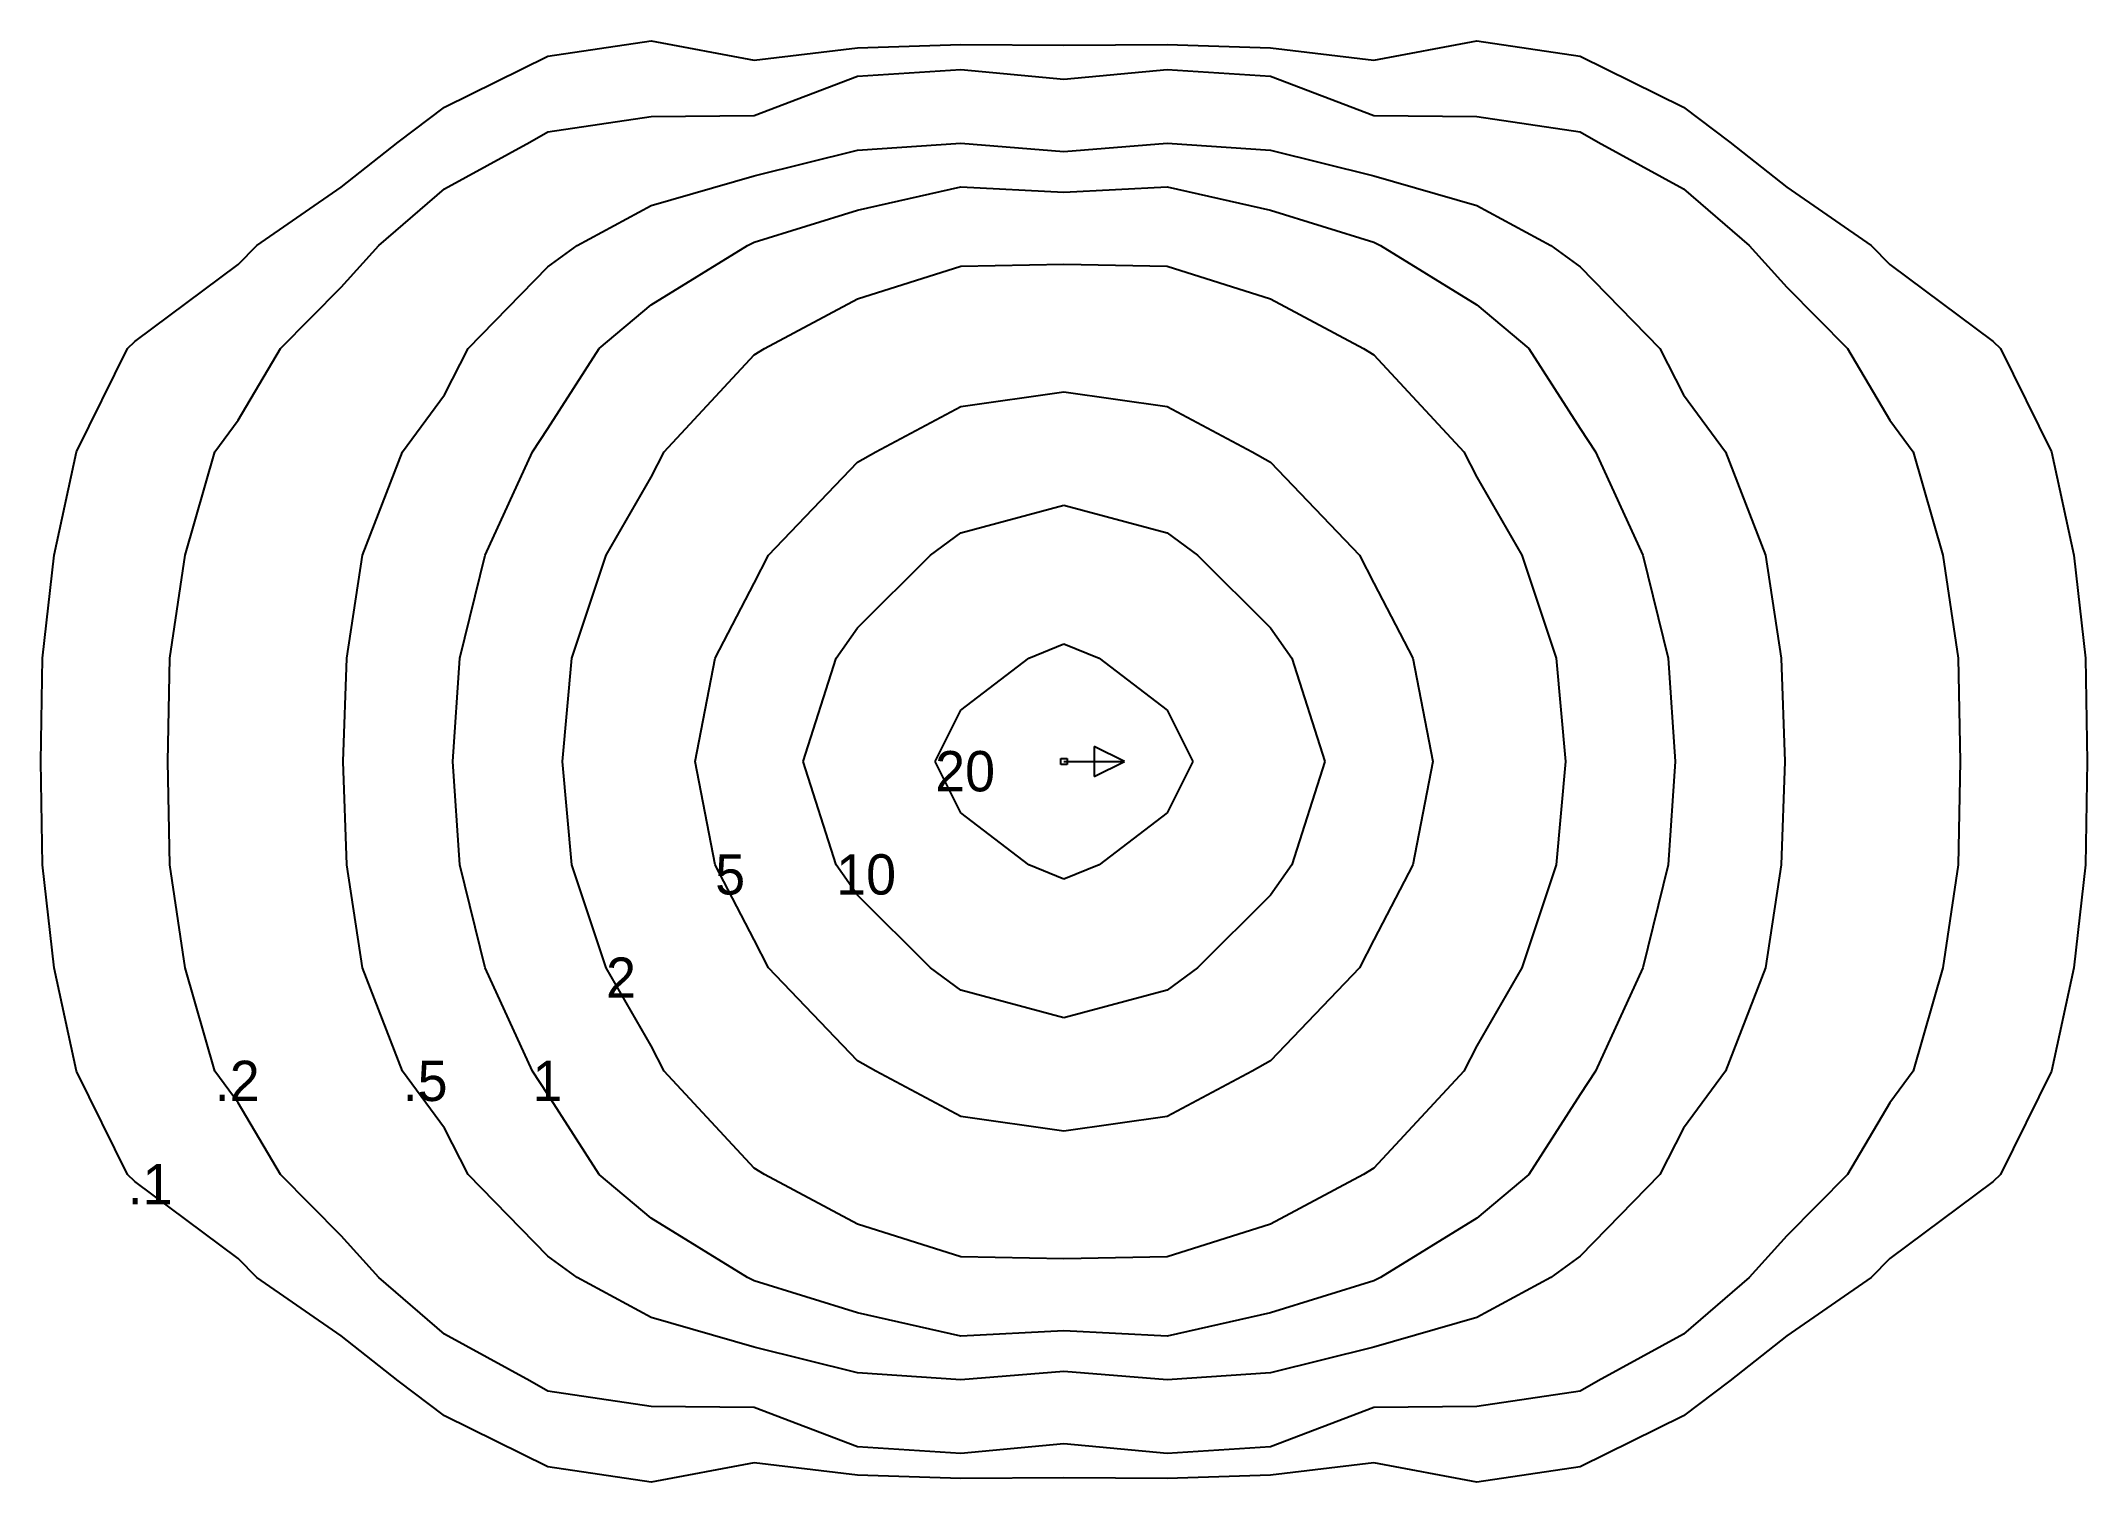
# Model space of a CAD drawing. Extents: x -33.8 to 33.8, y -23.8 to 23.8.
import ezdxf

# ---------------------------------------------------------------- set-up
doc = ezdxf.new("R2010")
doc.units = 0
doc.layers.add('TemplateLayer', color=7, linetype='CONTINUOUS')

# ---------------------------------------------------------------- blocks, each defined once
blk = doc.blocks.new('Template')
at = {"layer": 'TemplateLayer', "color": 7, "linetype": 'CONTINUOUS'}
for p, q in [((-17.045, 23.288), (-13.636, 23.796)), ((-13.636, 23.796), (-10.227, 23.162)), ((-6.818, 23.567), (-3.409, 23.683)), ((-3.409, 23.683), (0, 23.651)), ((0, 23.651), (3.409, 23.683)), ((3.409, 23.683), (6.818, 23.567)), ((10.227, 23.162), (13.636, 23.796)), ((13.636, 23.796), (17.045, 23.288)), ((-20.455, 21.605), (-17.045, 23.288)), ((-10.227, 23.162), (-6.818, 23.567)), ((6.818, 23.567), (10.227, 23.162)), ((17.045, 23.288), (20.455, 21.605)), ((-21.986, 20.455), (-20.455, 21.605)), ((20.455, 21.605), (21.986, 20.455)), ((-23.864, 18.966), (-21.986, 20.455)), ((21.986, 20.455), (23.864, 18.966)), ((-26.651, 17.045), (-23.864, 18.966)), ((23.864, 18.966), (26.651, 17.045)), ((-27.273, 16.41), (-26.651, 17.045)), ((26.651, 17.045), (27.273, 16.41)), ((-30.682, 13.865), (-27.273, 16.41)), ((27.273, 16.41), (30.682, 13.865)), ((-32.607, 10.227), (-30.919, 13.636)), ((-30.919, 13.636), (-30.682, 13.865)), ((30.682, 13.865), (30.919, 13.636)), ((30.919, 13.636), (32.607, 10.227)), ((-33.342, 6.818), (-32.607, 10.227)), ((32.607, 10.227), (33.342, 6.818)), ((-33.727, 3.409), (-33.342, 6.818)), ((33.342, 6.818), (33.727, 3.409)), ((-33.781, 0), (-33.727, 3.409)), ((33.727, 3.409), (33.781, 0)), ((-33.727, -3.409), (-33.781, 0)), ((33.781, 0), (33.727, -3.409)), ((-33.342, -6.818), (-33.727, -3.409)), ((33.727, -3.409), (33.342, -6.818)), ((-32.607, -10.227), (-33.342, -6.818)), ((33.342, -6.818), (32.607, -10.227)), ((-30.919, -13.636), (-32.607, -10.227)), ((32.607, -10.227), (30.919, -13.636)), ((-30.682, -13.865), (-30.919, -13.636)), ((-27.273, -16.41), (-30.682, -13.865)), ((30.682, -13.865), (27.273, -16.41)), ((30.919, -13.636), (30.682, -13.865)), ((-26.651, -17.045), (-27.273, -16.41)), ((27.273, -16.41), (26.651, -17.045)), ((-23.864, -18.966), (-26.651, -17.045)), ((26.651, -17.045), (23.864, -18.966)), ((-21.986, -20.455), (-23.864, -18.966)), ((23.864, -18.966), (21.986, -20.455)), ((-20.455, -21.605), (-21.986, -20.455)), ((21.986, -20.455), (20.455, -21.605)), ((-17.045, -23.288), (-20.455, -21.605)), ((20.455, -21.605), (17.045, -23.288)), ((-13.636, -23.796), (-17.045, -23.288)), ((-10.227, -23.162), (-13.636, -23.796)), ((-6.818, -23.567), (-10.227, -23.162)), ((-3.409, -23.683), (-6.818, -23.567)), ((6.818, -23.567), (3.409, -23.683)), ((10.227, -23.162), (6.818, -23.567)), ((13.636, -23.796), (10.227, -23.162)), ((17.045, -23.288), (13.636, -23.796)), ((0, -23.651), (-3.409, -23.683)), ((3.409, -23.683), (0, -23.651))]:
    blk.add_line(p, q, dxfattribs=at)
at = {"layer": 'TemplateLayer', "color": 1, "linetype": 'CONTINUOUS'}
for p, q in [((-10.227, 21.33), (-6.818, 22.627)), ((-6.818, 22.627), (-3.409, 22.849)), ((-3.409, 22.849), (0, 22.529)), ((0, 22.529), (3.409, 22.849)), ((3.409, 22.849), (6.818, 22.627)), ((6.818, 22.627), (10.227, 21.33)), ((-17.045, 20.798), (-13.636, 21.295)), ((-13.636, 21.295), (-10.227, 21.33)), ((10.227, 21.33), (13.636, 21.295)), ((13.636, 21.295), (17.045, 20.798)), ((-20.455, 18.911), (-17.639, 20.455)), ((-17.639, 20.455), (-17.045, 20.798)), ((17.045, 20.798), (17.639, 20.455)), ((17.639, 20.455), (20.455, 18.911)), ((-22.621, 17.045), (-20.455, 18.911)), ((20.455, 18.911), (22.621, 17.045)), ((-23.864, 15.667), (-22.621, 17.045)), ((22.621, 17.045), (23.864, 15.667)), ((-25.869, 13.636), (-23.864, 15.667)), ((23.864, 15.667), (25.869, 13.636)), ((-27.273, 11.274), (-25.869, 13.636)), ((25.869, 13.636), (27.273, 11.274)), ((-28.041, 10.227), (-27.273, 11.274)), ((27.273, 11.274), (28.041, 10.227)), ((-29.018, 6.818), (-28.041, 10.227)), ((28.041, 10.227), (29.018, 6.818)), ((-29.52, 3.409), (-29.018, 6.818)), ((29.018, 6.818), (29.52, 3.409)), ((-29.593, 0), (-29.52, 3.409)), ((29.52, 3.409), (29.593, 0)), ((-29.52, -3.409), (-29.593, 0)), ((29.593, 0), (29.52, -3.409)), ((-29.018, -6.818), (-29.52, -3.409)), ((29.52, -3.409), (29.018, -6.818)), ((-28.041, -10.227), (-29.018, -6.818)), ((29.018, -6.818), (28.041, -10.227)), ((-27.273, -11.274), (-28.041, -10.227)), ((28.041, -10.227), (27.273, -11.274)), ((-25.869, -13.636), (-27.273, -11.274)), ((27.273, -11.274), (25.869, -13.636)), ((-23.864, -15.667), (-25.869, -13.636)), ((25.869, -13.636), (23.864, -15.667)), ((-22.621, -17.045), (-23.864, -15.667)), ((23.864, -15.667), (22.621, -17.045)), ((-20.455, -18.911), (-22.621, -17.045)), ((22.621, -17.045), (20.455, -18.911)), ((-17.639, -20.455), (-20.455, -18.911)), ((20.455, -18.911), (17.639, -20.455)), ((-17.045, -20.798), (-17.639, -20.455)), ((-13.636, -21.295), (-17.045, -20.798)), ((17.045, -20.798), (13.636, -21.295)), ((17.639, -20.455), (17.045, -20.798)), ((-10.227, -21.33), (-13.636, -21.295)), ((-6.818, -22.627), (-10.227, -21.33)), ((10.227, -21.33), (6.818, -22.627)), ((13.636, -21.295), (10.227, -21.33)), ((-3.409, -22.849), (-6.818, -22.627)), ((0, -22.529), (-3.409, -22.849)), ((3.409, -22.849), (0, -22.529)), ((6.818, -22.627), (3.409, -22.849))]:
    blk.add_line(p, q, dxfattribs=at)
at = {"layer": 'TemplateLayer', "color": 3, "linetype": 'CONTINUOUS'}
for p, q in [((-6.818, 20.183), (-3.409, 20.418)), ((-3.409, 20.418), (0, 20.146)), ((0, 20.146), (3.409, 20.418)), ((3.409, 20.418), (6.818, 20.183)), ((-10.227, 19.345), (-6.818, 20.183)), ((6.818, 20.183), (10.227, 19.345)), ((-13.636, 18.356), (-10.227, 19.345)), ((10.227, 19.345), (13.636, 18.356)), ((-16.07, 17.045), (-13.636, 18.356)), ((13.636, 18.356), (16.07, 17.045)), ((-17.045, 16.341), (-16.07, 17.045)), ((16.07, 17.045), (17.045, 16.341)), ((-19.672, 13.636), (-17.045, 16.341)), ((17.045, 16.341), (19.672, 13.636)), ((-20.455, 12.107), (-19.672, 13.636)), ((19.672, 13.636), (20.455, 12.107)), ((-21.837, 10.227), (-20.455, 12.107)), ((20.455, 12.107), (21.837, 10.227)), ((-23.166, 6.818), (-21.837, 10.227)), ((21.837, 10.227), (23.166, 6.818)), ((-23.679, 3.409), (-23.166, 6.818)), ((23.166, 6.818), (23.679, 3.409)), ((-23.807, 0), (-23.679, 3.409)), ((23.679, 3.409), (23.807, 0)), ((-23.679, -3.409), (-23.807, 0)), ((23.807, 0), (23.679, -3.409)), ((-23.166, -6.818), (-23.679, -3.409)), ((23.679, -3.409), (23.166, -6.818)), ((-21.837, -10.227), (-23.166, -6.818)), ((23.166, -6.818), (21.837, -10.227)), ((-20.455, -12.107), (-21.837, -10.227)), ((21.837, -10.227), (20.455, -12.107)), ((-19.672, -13.636), (-20.455, -12.107)), ((20.455, -12.107), (19.672, -13.636)), ((-17.045, -16.341), (-19.672, -13.636)), ((19.672, -13.636), (17.045, -16.341)), ((-16.07, -17.045), (-17.045, -16.341)), ((17.045, -16.341), (16.07, -17.045)), ((-13.636, -18.356), (-16.07, -17.045)), ((16.07, -17.045), (13.636, -18.356)), ((-10.227, -19.345), (-13.636, -18.356)), ((13.636, -18.356), (10.227, -19.345)), ((-6.818, -20.183), (-10.227, -19.345)), ((10.227, -19.345), (6.818, -20.183)), ((-3.409, -20.418), (-6.818, -20.183)), ((0, -20.146), (-3.409, -20.418)), ((3.409, -20.418), (0, -20.146)), ((6.818, -20.183), (3.409, -20.418))]:
    blk.add_line(p, q, dxfattribs=at)
at = {"layer": 'TemplateLayer', "color": 5, "linetype": 'CONTINUOUS'}
for p, q in [((-6.818, 18.211), (-3.409, 18.972)), ((-3.409, 18.972), (0, 18.806)), ((0, 18.806), (3.409, 18.972)), ((3.409, 18.972), (6.818, 18.211)), ((-10.227, 17.146), (-6.818, 18.211)), ((6.818, 18.211), (10.227, 17.146)), ((-13.636, 15.083), (-10.446, 17.045)), ((-10.446, 17.045), (-10.227, 17.146)), ((10.227, 17.146), (10.446, 17.045)), ((10.446, 17.045), (13.636, 15.083)), ((-15.349, 13.636), (-13.636, 15.083)), ((13.636, 15.083), (15.349, 13.636)), ((-17.045, 10.994), (-15.349, 13.636)), ((15.349, 13.636), (17.045, 10.994)), ((-17.551, 10.227), (-17.045, 10.994)), ((17.045, 10.994), (17.551, 10.227)), ((-19.118, 6.818), (-17.551, 10.227)), ((17.551, 10.227), (19.118, 6.818)), ((-19.951, 3.409), (-19.118, 6.818)), ((19.118, 6.818), (19.951, 3.409)), ((-20.18, 0), (-19.951, 3.409)), ((19.951, 3.409), (20.18, 0)), ((-19.951, -3.409), (-20.18, 0)), ((20.18, 0), (19.951, -3.409)), ((-19.118, -6.818), (-19.951, -3.409)), ((19.951, -3.409), (19.118, -6.818)), ((-17.551, -10.227), (-19.118, -6.818)), ((19.118, -6.818), (17.551, -10.227)), ((-17.045, -10.994), (-17.551, -10.227)), ((17.551, -10.227), (17.045, -10.994)), ((-15.349, -13.636), (-17.045, -10.994)), ((17.045, -10.994), (15.349, -13.636)), ((-13.636, -15.083), (-15.349, -13.636)), ((15.349, -13.636), (13.636, -15.083)), ((-10.446, -17.045), (-13.636, -15.083)), ((13.636, -15.083), (10.446, -17.045)), ((-10.227, -17.146), (-10.446, -17.045)), ((-6.818, -18.211), (-10.227, -17.146)), ((10.227, -17.146), (6.818, -18.211)), ((10.446, -17.045), (10.227, -17.146)), ((-3.409, -18.972), (-6.818, -18.211)), ((6.818, -18.211), (3.409, -18.972)), ((0, -18.806), (-3.409, -18.972)), ((3.409, -18.972), (0, -18.806))]:
    blk.add_line(p, q, dxfattribs=at)
at = {"layer": 'TemplateLayer', "color": 6, "linetype": 'CONTINUOUS'}
for p, q in [((-6.818, 15.276), (-3.409, 16.355)), ((-3.409, 16.355), (0, 16.421)), ((0, 16.421), (3.409, 16.355)), ((3.409, 16.355), (6.818, 15.276)), ((-9.884, 13.636), (-6.818, 15.276)), ((6.818, 15.276), (9.884, 13.636)), ((-10.227, 13.427), (-9.884, 13.636)), ((9.884, 13.636), (10.227, 13.427)), ((-13.205, 10.227), (-10.227, 13.427)), ((10.227, 13.427), (13.205, 10.227)), ((-13.636, 9.385), (-13.205, 10.227)), ((13.205, 10.227), (13.636, 9.385)), ((-15.121, 6.818), (-13.636, 9.385)), ((13.636, 9.385), (15.121, 6.818)), ((-16.247, 3.409), (-15.121, 6.818)), ((15.121, 6.818), (16.247, 3.409)), ((-16.557, 0), (-16.247, 3.409)), ((16.247, 3.409), (16.557, 0)), ((-16.247, -3.409), (-16.557, 0)), ((16.557, 0), (16.247, -3.409)), ((-15.121, -6.818), (-16.247, -3.409)), ((16.247, -3.409), (15.121, -6.818)), ((-13.636, -9.385), (-15.121, -6.818)), ((15.121, -6.818), (13.636, -9.385)), ((-13.205, -10.227), (-13.636, -9.385)), ((13.636, -9.385), (13.205, -10.227)), ((-10.227, -13.427), (-13.205, -10.227)), ((13.205, -10.227), (10.227, -13.427)), ((-9.884, -13.636), (-10.227, -13.427)), ((10.227, -13.427), (9.884, -13.636)), ((-6.818, -15.276), (-9.884, -13.636)), ((9.884, -13.636), (6.818, -15.276)), ((-3.409, -16.355), (-6.818, -15.276)), ((6.818, -15.276), (3.409, -16.355)), ((0, -16.421), (-3.409, -16.355)), ((3.409, -16.355), (0, -16.421))]:
    blk.add_line(p, q, dxfattribs=at)
at = {"layer": 'TemplateLayer', "color": 214, "linetype": 'CONTINUOUS'}
for p, q in [((-3.409, 11.718), (0, 12.209)), ((0, 12.209), (3.409, 11.718)), ((-6.209, 10.227), (-3.409, 11.718)), ((3.409, 11.718), (6.209, 10.227)), ((-6.818, 9.886), (-6.209, 10.227)), ((6.209, 10.227), (6.818, 9.886)), ((-9.753, 6.818), (-6.818, 9.886)), ((6.818, 9.886), (9.753, 6.818)), ((-10.227, 5.892), (-9.753, 6.818)), ((9.753, 6.818), (10.227, 5.892)), ((-11.518, 3.409), (-10.227, 5.892)), ((10.227, 5.892), (11.518, 3.409)), ((-12.18, 0), (-11.518, 3.409)), ((11.518, 3.409), (12.18, 0)), ((-11.518, -3.409), (-12.18, 0)), ((12.18, 0), (11.518, -3.409)), ((-10.227, -5.892), (-11.518, -3.409)), ((11.518, -3.409), (10.227, -5.892)), ((-9.753, -6.818), (-10.227, -5.892)), ((10.227, -5.892), (9.753, -6.818)), ((-6.818, -9.886), (-9.753, -6.818)), ((9.753, -6.818), (6.818, -9.886)), ((-6.209, -10.227), (-6.818, -9.886)), ((6.818, -9.886), (6.209, -10.227)), ((-3.409, -11.718), (-6.209, -10.227)), ((6.209, -10.227), (3.409, -11.718)), ((0, -12.209), (-3.409, -11.718)), ((3.409, -11.718), (0, -12.209))]:
    blk.add_line(p, q, dxfattribs=at)
at = {"layer": 'TemplateLayer', "color": 30, "linetype": 'CONTINUOUS'}
for p, q in [((-3.409, 7.551), (0, 8.461)), ((0, 8.461), (3.409, 7.551)), ((-4.407, 6.818), (-3.409, 7.551)), ((3.409, 7.551), (4.407, 6.818)), ((-6.818, 4.411), (-4.407, 6.818)), ((4.407, 6.818), (6.818, 4.411)), ((-7.523, 3.409), (-6.818, 4.411)), ((6.818, 4.411), (7.523, 3.409)), ((-8.613, 0), (-7.523, 3.409)), ((7.523, 3.409), (8.613, 0)), ((-7.523, -3.409), (-8.613, 0)), ((8.613, 0), (7.523, -3.409)), ((-6.818, -4.411), (-7.523, -3.409)), ((7.523, -3.409), (6.818, -4.411)), ((-4.407, -6.818), (-6.818, -4.411)), ((6.818, -4.411), (4.407, -6.818)), ((-3.409, -7.551), (-4.407, -6.818)), ((4.407, -6.818), (3.409, -7.551)), ((0, -8.461), (-3.409, -7.551)), ((3.409, -7.551), (0, -8.461))]:
    blk.add_line(p, q, dxfattribs=at)
at = {"layer": 'TemplateLayer', "color": 94, "linetype": 'CONTINUOUS'}
for p, q in [((-3.409, 1.694), (-1.166, 3.409)), ((-1.166, 3.409), (0, 3.881)), ((0, 3.881), (1.166, 3.409)), ((1.166, 3.409), (3.409, 1.694)), ((-4.255, 0), (-3.409, 1.694)), ((3.409, 1.694), (4.255, 0)), ((-3.409, -1.694), (-4.255, 0)), ((4.255, 0), (3.409, -1.694)), ((-1.166, -3.409), (-3.409, -1.694)), ((3.409, -1.694), (1.166, -3.409)), ((0, -3.881), (-1.166, -3.409)), ((1.166, -3.409), (0, -3.881))]:
    blk.add_line(p, q, dxfattribs=at)
at = {"layer": 'TemplateLayer', "color": 0, "linetype": 'CONTINUOUS'}
for p, q in [((-0.1, 0.1), (0.1, 0.1)), ((-0.1, -0.1), (-0.1, 0.1)), ((0, 0), (2, 0)), ((0, 0), (0, 0)), ((0.1, 0.1), (0.1, -0.1)), ((2, 0), (1, 0.5)), ((1, 0.5), (1, -0.5)), ((1, -0.5), (2, 0)), ((0.1, -0.1), (-0.1, -0.1))]:
    blk.add_line(p, q, dxfattribs=at)
at = {"layer": 'TemplateLayer', "color": 94}
blk.add_text('20', height=1.33, dxfattribs=at).set_placement((-4.255, -0.985))
at = {"layer": 'TemplateLayer', "color": 214}
blk.add_text('5', height=1.33, dxfattribs=at).set_placement((-11.518, -4.394))
at = {"layer": 'TemplateLayer', "color": 30}
blk.add_text('10', height=1.33, dxfattribs=at).set_placement((-7.523, -4.394))
at = {"layer": 'TemplateLayer', "color": 6}
blk.add_text('2', height=1.33, dxfattribs=at).set_placement((-15.121, -7.803))
at = {"layer": 'TemplateLayer', "color": 1}
blk.add_text('.2', height=1.33, dxfattribs=at).set_placement((-28.041, -11.212))
at = {"layer": 'TemplateLayer', "color": 3}
blk.add_text('.5', height=1.33, dxfattribs=at).set_placement((-21.837, -11.212))
at = {"layer": 'TemplateLayer', "color": 5}
blk.add_text('1', height=1.33, dxfattribs=at).set_placement((-17.551, -11.212))
at = {"layer": 'TemplateLayer', "color": 7}
blk.add_text('.1', height=1.33, dxfattribs=at).set_placement((-30.919, -14.622))

msp = doc.modelspace()

# ---------------------------------------------------------------- block references
at = {"layer": 'TemplateLayer', "linetype": 'CONTINUOUS'}
msp.add_blockref('Template', (0, 0), dxfattribs=at)

doc.saveas('drawing.dxf')
